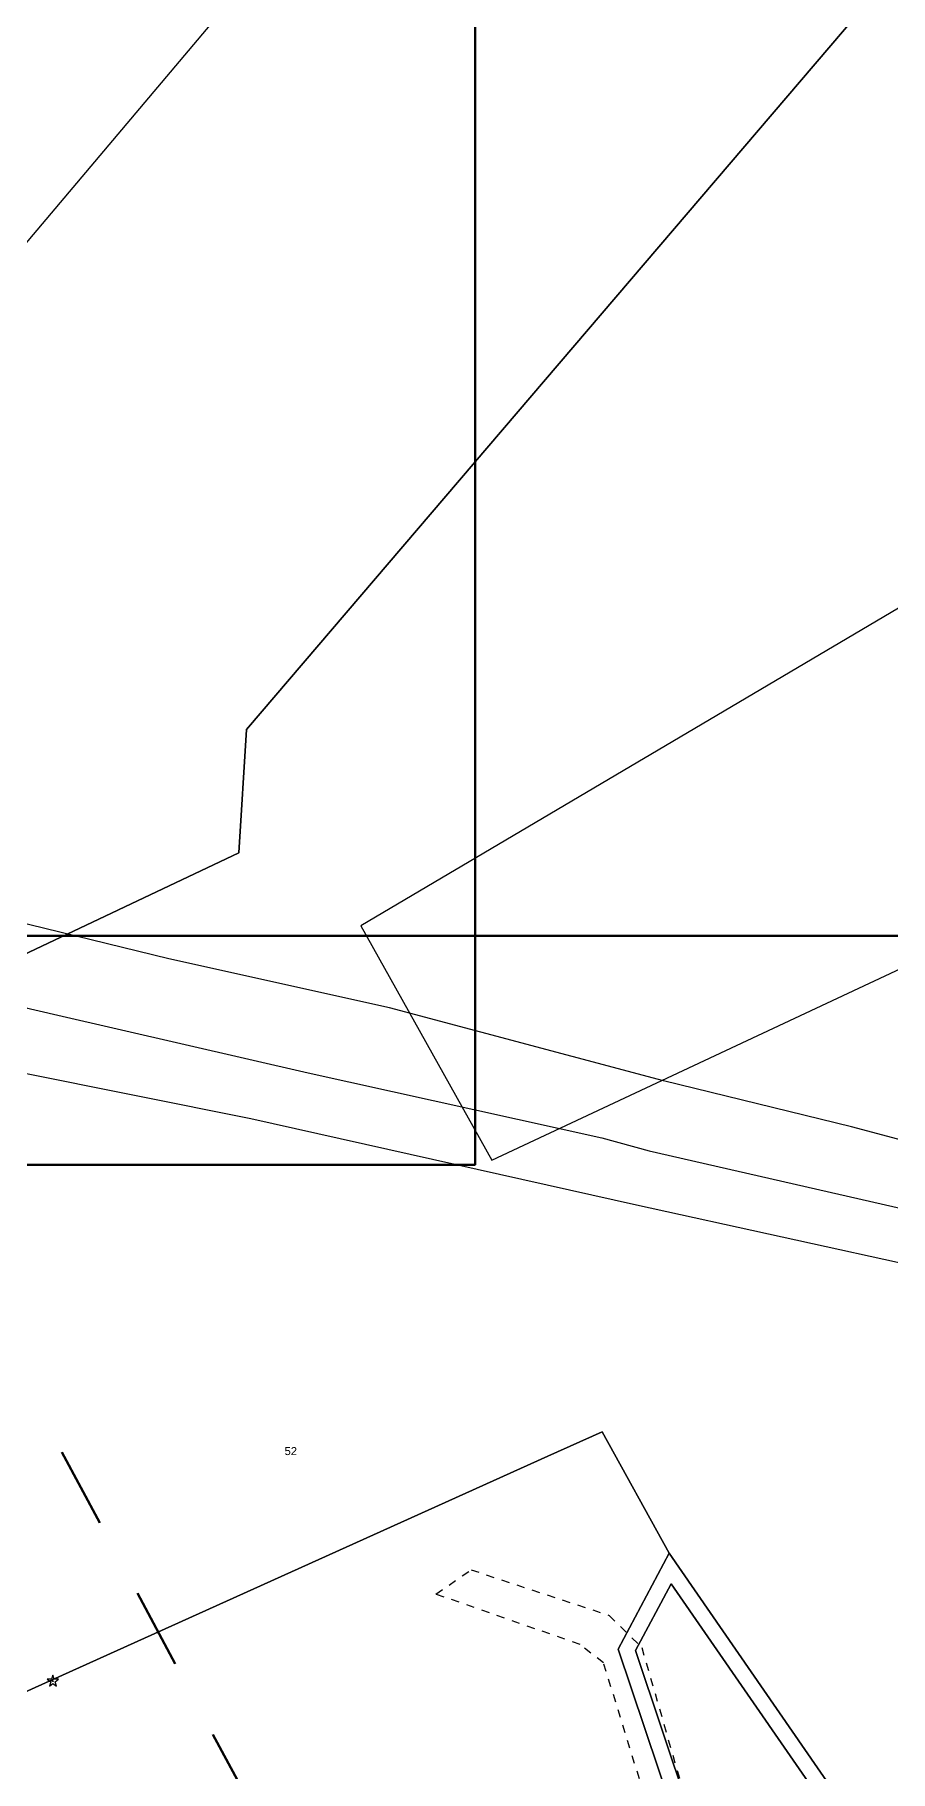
# Model space of a CAD drawing. Header units: metres. Extents: x 7542702 to 7555152, y 5804026 to 5815503.
# Drawn here: x 7547273.2 to 7547380.2, y 5806882.9 to 5807100 of the extents above; entities that cross this region are included whole.
import ezdxf

# ---------------------------------------------------------------- set-up
doc = ezdxf.new("R2010")
doc.units = ezdxf.units.M
doc.linetypes.add('4001', pattern=[0])
doc.linetypes.add('4002', pattern=[2, 1, -1])
doc.layers.add('!trafo', color=6, linetype='4002', lineweight=50)
for name, color, linetype in [('Dzialki', 165, 'Continuous'), ('Roslinnosc', 104, 'Continuous'), ('Uz_Specjalne', 7, 'Continuous'), ('Uz_Telekomunikacja', 252, 'Continuous'), ('Wody', 184, 'Continuous')]:
    doc.layers.add(name, color=color, linetype=linetype)
doc.styles.get("Standard").update_dxf_attribs({"font": 'arial.ttf'})

# ---------------------------------------------------------------- blocks, each defined once
blk = doc.blocks.new('1412')
at = {"layer": 'Roslinnosc', "color": 104, "linetype": 'Continuous'}
for p, q in [((-0.33, 0.47), (-1.43, 0.47)), ((-1.43, 0.47), (-0.55, -0.17)), ((0, 1.5), (-0.33, 0.47)), ((0.33, 0.47), (0, 1.5)), ((1.43, 0.47), (0.33, 0.47)), ((0.55, -0.17), (1.43, 0.47)), ((-0.55, -0.17), (-0.88, -1.21)), ((-0.88, -1.21), (0, -0.57)), ((0, -0.57), (0.88, -1.21)), ((0.88, -1.21), (0.55, -0.17))]:
    blk.add_line(p, q, dxfattribs=at)
blk.add_circle((0, 0), 0.1, dxfattribs=at)

msp = doc.modelspace()

# ---------------------------------------------------------------- linework, layer by layer
at = {"layer": '!trafo', "ltscale": 10}
msp.add_lwpolyline([(7546747.54, 5807433.55), (7546707.13, 5807334.94), (7547051.46, 5807071.49), (7547150.64, 5807000.95), (7547259.86, 5806782.01), (7547244.22, 5806581.99), (7547760.47, 5806214.35), (7547791.76, 5806291.46), (7547331.38, 5806646.8), (7547319.09, 5806843.46), (7547208.46, 5807050.19), (7546929.11, 5807322.84)], close=True, dxfattribs=at)
at = {"layer": 'Defpoints', "color": 4, "lineweight": 70}
for points in [[(7546935.76, 5807242.14), (7547328.27, 5807242.14), (7547328.27, 5806958.74), (7546935.76, 5806958.74)], [(7547098.91, 5806987.36), (7547491.42, 5806987.36), (7547491.42, 5806703.97), (7547098.91, 5806703.97)]]:
    msp.add_lwpolyline(points, close=True, dxfattribs=at)
at = {"layer": 'Dzialki'}
for p, q in [((7547268.3, 5807069.37), (7547336.1, 5807149.67)), ((7547579.27, 5807145.41), (7547314, 5806988.59)), ((7547379.1, 5807106.08), (7547299.7, 5807013.13)), ((7547299.7, 5807013.13), (7547379.1, 5807106.08)), ((7547299.7, 5807013.13), (7547298.73, 5806997.71)), ((7547298.73, 5806997.71), (7547299.7, 5807013.13)), ((7547330.34, 5806959.31), (7547428.26, 5807005.2)), ((7547298.73, 5806997.71), (7547156.1, 5806930.33)), ((7547156.1, 5806930.33), (7547298.73, 5806997.71)), ((7547314, 5806988.59), (7547330.34, 5806959.31)), ((7547337.36, 5806922.3), (7547344.14, 5806925.34)), ((7547344.14, 5806925.34), (7547337.36, 5806922.3)), ((7547337.36, 5806922.3), (7547344.14, 5806925.34)), ((7547344.14, 5806925.34), (7547352.54, 5806910.17)), ((7547352.54, 5806910.17), (7547344.14, 5806925.34)), ((7547344.14, 5806925.34), (7547352.54, 5806910.17)), ((7547236.4, 5806876.8), (7547337.36, 5806922.3)), ((7547337.36, 5806922.3), (7547236.4, 5806876.8)), ((7547236.4, 5806876.8), (7547337.36, 5806922.3)), ((7547352.54, 5806910.17), (7547346.16, 5806898.21)), ((7547352.54, 5806910.17), (7547346.16, 5806898.21)), ((7547346.16, 5806898.21), (7547352.54, 5806910.17)), ((7547381.99, 5806867.56), (7547352.54, 5806910.17)), ((7547352.54, 5806910.17), (7547381.99, 5806867.56)), ((7547348.33, 5806898.03), (7547352.76, 5806906.34)), ((7547352.76, 5806906.34), (7547348.33, 5806898.03)), ((7547352.76, 5806906.34), (7547381.22, 5806865.33)), ((7547381.22, 5806865.33), (7547352.76, 5806906.34)), ((7547346.16, 5806898.21), (7547357.78, 5806863.5)), ((7547346.16, 5806898.21), (7547357.78, 5806863.5)), ((7547357.78, 5806863.5), (7547346.16, 5806898.21)), ((7547359.99, 5806863.2), (7547348.33, 5806898.03)), ((7547348.33, 5806898.03), (7547359.99, 5806863.2))]:
    msp.add_line(p, q, dxfattribs=at)
at = {"layer": 'Uz_Specjalne', "color": 7, "linetype": '4001'}
for p, q in [((7547246.72, 5806984.22), (7547276.1, 5806977.45)), ((7547246.72, 5806984.22), (7547276.1, 5806977.45)), ((7547276.1, 5806977.45), (7547307.38, 5806970.24)), ((7547276.1, 5806977.45), (7547307.38, 5806970.24)), ((7547300.23, 5806964.48), (7547271.38, 5806970.28)), ((7547300.23, 5806964.48), (7547271.38, 5806970.28)), ((7547307.38, 5806970.24), (7547344.09, 5806962.08)), ((7547307.38, 5806970.24), (7547344.09, 5806962.08)), ((7547348.46, 5806953.69), (7547300.23, 5806964.48)), ((7547348.46, 5806953.69), (7547300.23, 5806964.48)), ((7547344.09, 5806962.08), (7547350.03, 5806960.49)), ((7547344.09, 5806962.08), (7547350.03, 5806960.49)), ((7547350.03, 5806960.49), (7547394.21, 5806950.35)), ((7547350.03, 5806960.49), (7547394.21, 5806950.35)), ((7547386.65, 5806945.3), (7547348.46, 5806953.69)), ((7547386.65, 5806945.3), (7547348.46, 5806953.69))]:
    msp.add_line(p, q, dxfattribs=at)
at = {"layer": 'Uz_Telekomunikacja', "linetype": '4001'}
for p, q in [((7547289.98, 5806984.46), (7547270.56, 5806989.22)), ((7547289.98, 5806984.46), (7547270.56, 5806989.22)), ((7547317.55, 5806978.34), (7547289.98, 5806984.46)), ((7547317.55, 5806978.34), (7547289.98, 5806984.46)), ((7547351.8, 5806969.21), (7547317.55, 5806978.34)), ((7547351.8, 5806969.21), (7547317.55, 5806978.34)), ((7547375.33, 5806963.46), (7547351.8, 5806969.21)), ((7547375.33, 5806963.46), (7547351.8, 5806969.21)), ((7547394.66, 5806958.29), (7547375.33, 5806963.46)), ((7547394.66, 5806958.29), (7547375.33, 5806963.46))]:
    msp.add_line(p, q, dxfattribs=at)
at = {"layer": 'Wody', "color": 184, "linetype": '4002'}
msp.add_polyline3d([(7547362.34, 5806808.78, 129.43), (7547359.49, 5806807.6, 129.55), (7547344.17, 5806842.09, 128.88), (7547343.05, 5806851.66, 129.04), (7547351.73, 5806860.01, 129.06), (7547353.39, 5806863.63, 128.8), (7547353.53, 5806866.72, 129.09), (7547344.32, 5806896.48, 128.95), (7547341.38, 5806898.77, 128.93), (7547323.36, 5806905.07, 128.83), (7547327.77, 5806908.11, 129.11), (7547345.02, 5806902.41, 128.58), (7547349.1, 5806898.41, 128.9), (7547358.67, 5806865.11, 128.44), (7547357.44, 5806859.73, 128.38), (7547351.55, 5806854.38, 128.99), (7547347.89, 5806847.55, 128.66), (7547348.7, 5806842.55, 128.66), (7547362.34, 5806808.78, 129.43)], dxfattribs=at)

# ---------------------------------------------------------------- block references
at = {"layer": 'Roslinnosc', "color": 104, "xscale": 0.5, "yscale": 0.5, "zscale": 0.5}
msp.add_blockref('1412', (7547275.49, 5806894.19), dxfattribs=at)

# ---------------------------------------------------------------- texts
at = {"layer": 'Dzialki'}
msp.add_text('52', height=1, dxfattribs=at).set_placement((7547304.45, 5806922.45))

doc.saveas('drawing.dxf')
